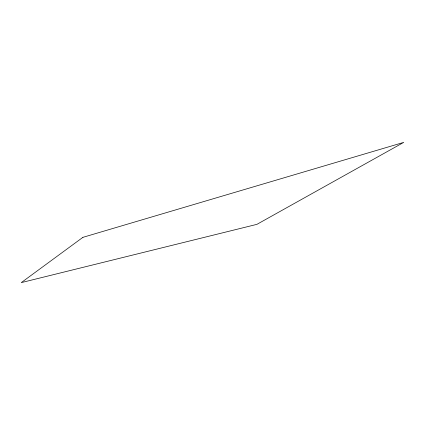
<?xml version="1.0" encoding="UTF-8"?>
<svg xmlns="http://www.w3.org/2000/svg" width="425" height="425" viewBox="0 0 425 425"><rect width="100%" height="100%" fill="white"/><g stroke="black" fill="none" stroke-linecap="round" stroke-linejoin="round"><path stroke-width="0.64" d="M82.902 237.341L21.25 282.625L256.913 224.352L403.75 142.375L82.902 237.341"/></g></svg>
